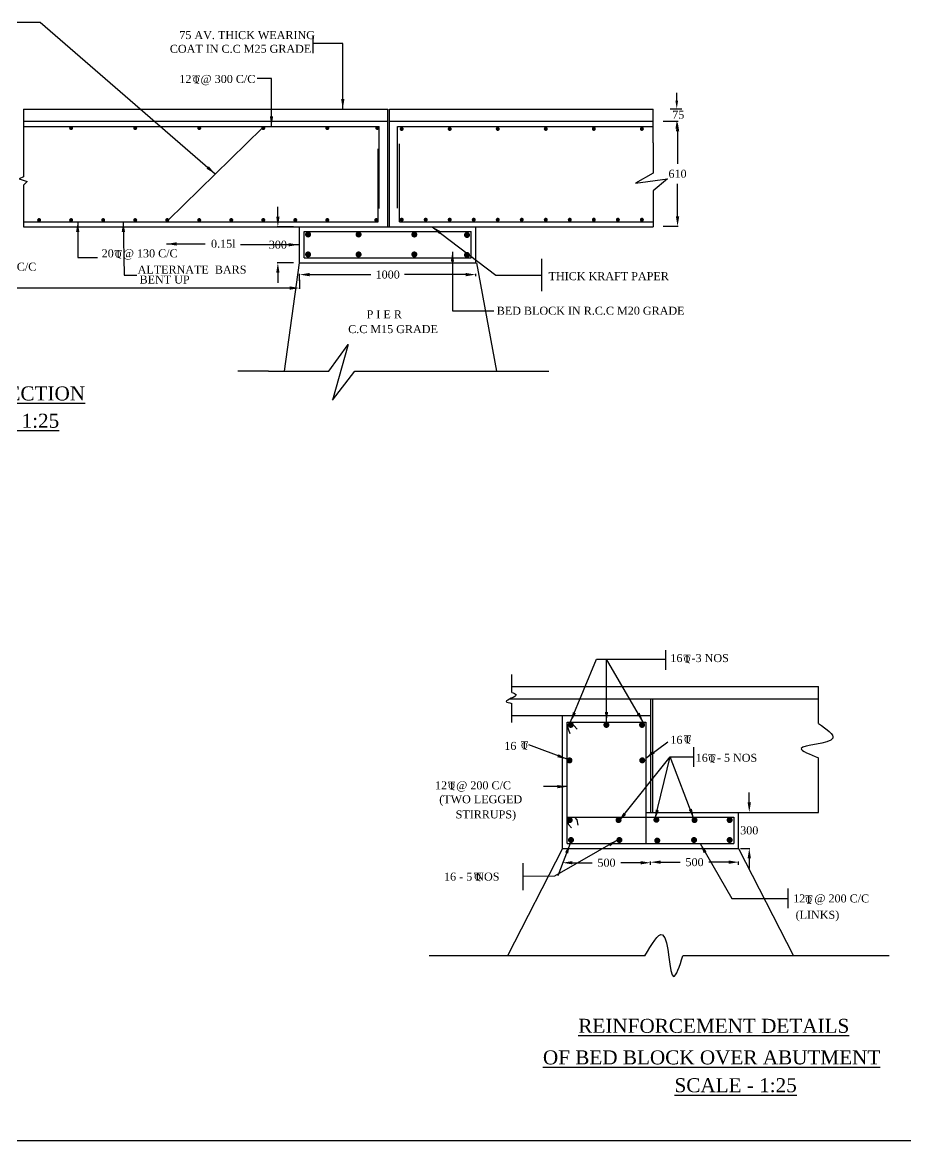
# Model space of a CAD drawing. Header units: millimetres. Extents: x 173 to 1182, y 179 to 1915.
# Drawn here: x 456.3 to 677, y 178.6 to 458 of the extents above; entities that cross this region are included whole.
import ezdxf

# ---------------------------------------------------------------- set-up
doc = ezdxf.new("R2010")
doc.units = ezdxf.units.MM
doc.styles.add('ROMANS', font='romans')
doc.styles.get("Standard").update_dxf_attribs({"font": 'times.ttf'})
doc.styles.add('TIMES NEW ROMAN', font='times.ttf')
doc.dimstyles.new('ISO-25', dxfattribs={"dimtxt": 2.5, "dimasz": 2.5, "dimexe": 1.25, "dimexo": 0.625, "dimtad": 0, "dimtih": 1, "dimtoh": 1, "dimlfac": 100, "dimtxsty": 'TIMES NEW ROMAN', "dimcen": 2.5, "dimadec": 0, "dimazin": 0, "dimtfac": 1, "dimtmove": 0, "dimatfit": 3, "dimfxl": 1, "dimarcsym": 0})
doc.dimstyles.get("Standard").update_dxf_attribs({"dimtxt": 2, "dimasz": 2.5, "dimexe": 0.18, "dimexo": 0.18, "dimgap": 1.5, "dimtad": 0, "dimtih": 1, "dimtoh": 1, "dimdec": 0, "dimlfac": 100, "dimzin": 0, "dimdsep": 46, "dimtxsty": 'ROMANS', "dimcen": 0.09, "dimadec": 0, "dimazin": 0, "dimtfac": 1, "dimtdec": 0, "dimtofl": 0, "dimtmove": 1, "dimatfit": 1, "dimfxl": 1, "dimtolj": 1, "dimtzin": 0, "dimarcsym": 0})

# ---------------------------------------------------------------- blocks, each defined once
blk = doc.blocks.new('*D30')
at = {"color": 0, "lineweight": -2, "transparency": 16777216}
for p, q in [((591.27, 248.16), (591.27, 248.22)), ((593.77, 248.04), (598.68, 248.04)), ((610.77, 248.04), (605.86, 248.04)), ((613.27, 248.16), (613.27, 248.22))]:
    blk.add_line(p, q, dxfattribs=at)
at = {"color": 0, "transparency": 16777216}
for points in [[(593.77, 248.46), (593.77, 247.63), (591.27, 248.04)], [(610.77, 248.46), (610.77, 247.63), (613.27, 248.04)]]:
    blk.add_solid(points, dxfattribs=at)
at = {"layer": 'Defpoints', "color": 0, "transparency": 16777216}
for p in [(591.27, 248.04), (591.27, 247.98), (613.27, 247.98)]:
    blk.add_point(p, dxfattribs=at)
at = {"color": 0, "transparency": 16777216, "insert": (602.27, 248.04), "char_height": 2, "attachment_point": 5}
blk.add_mtext('\\A1;500', dxfattribs=at)
blk = doc.blocks.new('*D31')
at = {"color": 0, "lineweight": -2, "transparency": 16777216}
for p, q in [((525.6, 393.43), (525.6, 395.18)), ((528.1, 395), (543.37, 395)), ((567.1, 395), (551.83, 395)), ((569.6, 394.6), (569.6, 395.18))]:
    blk.add_line(p, q, dxfattribs=at)
at = {"color": 0, "transparency": 16777216}
for points in [[(528.1, 395.42), (528.1, 394.59), (525.6, 395)], [(567.1, 395.42), (567.1, 394.59), (569.6, 395)]]:
    blk.add_solid(points, dxfattribs=at)
at = {"layer": 'Defpoints', "color": 0, "transparency": 16777216}
for p in [(525.6, 395), (569.6, 394.42), (525.6, 393.25)]:
    blk.add_point(p, dxfattribs=at)
at = {"color": 0, "transparency": 16777216, "insert": (547.6, 395), "char_height": 2, "attachment_point": 5}
blk.add_mtext('\\A1;1000', dxfattribs=at)
blk = doc.blocks.new('*D47')
at = {"color": 0, "lineweight": -2, "transparency": 16777216}
for p, q in [((342, 392.87), (342, 391.46)), ((344.5, 391.64), (429.44, 391.64)), ((523.07, 391.64), (438.13, 391.64)), ((525.57, 393.68), (525.57, 391.46))]:
    blk.add_line(p, q, dxfattribs=at)
at = {"color": 0, "transparency": 16777216}
for points in [[(344.5, 392.06), (344.5, 391.22), (342, 391.64)], [(523.07, 392.06), (523.07, 391.22), (525.57, 391.64)]]:
    blk.add_solid(points, dxfattribs=at)
at = {"layer": 'Defpoints', "color": 0, "transparency": 16777216}
for p in [(342, 393.05), (525.57, 393.86), (525.57, 391.64)]:
    blk.add_point(p, dxfattribs=at)
at = {"color": 0, "transparency": 16777216, "insert": (433.78, 391.64), "char_height": 2, "attachment_point": 5}
blk.add_mtext('\\A1;7000', dxfattribs=at)
blk = doc.blocks.new('*D26')
at = {"color": 0, "lineweight": -2, "transparency": 16777216}
for p, q in [((520.16, 409.46), (520.16, 411.96)), ((524.09, 406.96), (519.98, 406.96)), ((524.09, 397.96), (519.98, 397.96)), ((520.16, 395.46), (520.16, 392.96))]:
    blk.add_line(p, q, dxfattribs=at)
at = {"color": 0, "transparency": 16777216}
for points in [[(519.75, 409.46), (520.58, 409.46), (520.16, 406.96)], [(519.75, 395.46), (520.58, 395.46), (520.16, 397.96)]]:
    blk.add_solid(points, dxfattribs=at)
at = {"layer": 'Defpoints', "color": 0, "transparency": 16777216}
for p in [(524.27, 406.96), (520.16, 397.96), (524.27, 397.96)]:
    blk.add_point(p, dxfattribs=at)
at = {"color": 0, "transparency": 16777216, "insert": (520.16, 402.46), "char_height": 2, "attachment_point": 5}
blk.add_mtext('\\A1;300', dxfattribs=at)
blk = doc.blocks.new('*D27')
at = {"color": 0, "lineweight": -2, "transparency": 16777216}
for p, q in [((613.27, 247.53), (613.27, 248.36)), ((615.77, 248.18), (620.68, 248.18)), ((632.77, 248.18), (627.86, 248.18)), ((635.27, 247.53), (635.27, 248.36))]:
    blk.add_line(p, q, dxfattribs=at)
at = {"color": 0, "transparency": 16777216}
for points in [[(615.77, 248.6), (615.77, 247.77), (613.27, 248.18)], [(632.77, 248.6), (632.77, 247.77), (635.27, 248.18)]]:
    blk.add_solid(points, dxfattribs=at)
at = {"layer": 'Defpoints', "color": 0, "transparency": 16777216}
for p in [(613.27, 248.18), (613.27, 247.35), (635.27, 247.35)]:
    blk.add_point(p, dxfattribs=at)
at = {"color": 0, "transparency": 16777216, "insert": (624.27, 248.18), "char_height": 2, "attachment_point": 5}
blk.add_mtext('\\A1;500', dxfattribs=at)
blk = doc.blocks.new('*D28')
at = {"color": 0, "lineweight": -2, "transparency": 16777216}
for p, q in [((637.94, 263.12), (637.94, 265.62)), ((635.74, 260.62), (638.12, 260.62)), ((635.74, 251.62), (638.12, 251.62)), ((637.94, 249.12), (637.94, 246.62))]:
    blk.add_line(p, q, dxfattribs=at)
at = {"color": 0, "transparency": 16777216}
for points in [[(637.52, 263.12), (638.36, 263.12), (637.94, 260.62)], [(637.52, 249.12), (638.36, 249.12), (637.94, 251.62)]]:
    blk.add_solid(points, dxfattribs=at)
at = {"layer": 'Defpoints', "color": 0, "transparency": 16777216}
for p in [(635.56, 260.62), (637.94, 260.62), (635.56, 251.62)]:
    blk.add_point(p, dxfattribs=at)
at = {"color": 0, "transparency": 16777216, "insert": (637.94, 256.12), "char_height": 2, "attachment_point": 5}
blk.add_mtext('\\A1;300', dxfattribs=at)
blk = doc.blocks.new('*D29')
at = {"color": 0, "lineweight": -2, "transparency": 16777216}
for p, q in [((616.39, 433.31), (620.2, 433.31)), ((620.02, 430.81), (620.02, 422.71)), ((620.02, 409.57), (620.02, 417.67)), ((616.39, 407.07), (620.2, 407.07))]:
    blk.add_line(p, q, dxfattribs=at)
at = {"color": 0, "transparency": 16777216}
for points in [[(619.61, 430.81), (620.44, 430.81), (620.02, 433.31)], [(619.61, 409.57), (620.44, 409.57), (620.02, 407.07)]]:
    blk.add_solid(points, dxfattribs=at)
at = {"layer": 'Defpoints', "color": 0, "transparency": 16777216}
for p in [(616.21, 433.31), (616.21, 407.07), (620.02, 407.07)]:
    blk.add_point(p, dxfattribs=at)
at = {"color": 0, "transparency": 16777216, "insert": (620.02, 420.19), "char_height": 2, "attachment_point": 5}
blk.add_mtext('\\A1;610', dxfattribs=at)

msp = doc.modelspace()

# ---------------------------------------------------------------- linework, layer by layer
for p, q in [((528.92671, 454.73323), (528.92671, 450.29969)), ((619.82243, 438.42872), (619.82243, 440.42872)), ((456.59693, 436.36258), (547.60088, 436.36258)), ((456.59693, 436.36258), (456.59693, 419.45892)), ((547.60088, 406.96258), (547.60088, 436.36258)), ((548.08088, 436.36258), (613.95674, 436.36258)), ((548.08088, 406.96258), (548.08088, 436.36258)), ((613.95674, 427.96258), (613.95674, 436.36258)), ((618.14532, 436.42872), (621.07243, 436.42872)), ((456.59693, 433.36258), (547.60088, 433.36258)), ((548.08088, 433.36258), (613.95674, 433.36258)), ((456.59693, 432.01614), (545.51251, 432.01614)), ((492.76545, 408.63028), (516.26545, 431.6187)), ((545.51251, 411.54182), (545.51251, 432.01614)), ((550.08088, 432.01614), (613.95674, 432.01614)), ((550.08088, 411.61783), (550.08088, 432.01614)), ((550.52847, 420.44258), (550.52847, 427.66432)), ((613.95674, 427.96258), (613.95674, 420.36292)), ((545.21364, 420.44258), (545.21364, 426.39414)), ((456.59693, 419.45892), (455.4949, 418.93267)), ((545.21364, 408.16258), (545.21364, 420.44258)), ((550.52847, 408.16258), (550.52847, 420.44258)), ((613.95674, 420.36292), (609.53821, 417.84753)), ((455.4949, 418.93267), (457.52288, 418.23102)), ((457.52288, 418.23102), (456.59693, 417.35395)), ((456.59693, 417.35395), (456.59693, 406.96258)), ((609.53821, 417.84753), (617.51336, 418.89561)), ((617.51336, 418.89561), (613.95674, 415.96099)), ((613.95674, 415.96099), (613.95674, 406.96258)), ((456.59693, 408.16258), (545.21364, 408.16258)), ((550.52847, 408.16258), (613.95674, 408.16258)), ((456.59693, 406.96258), (613.95674, 406.96258)), ((525.56679, 397.96258), (525.56679, 406.96258)), ((526.76679, 405.76258), (568.42022, 405.76258)), ((526.76679, 399.16258), (526.76679, 405.76258)), ((568.42022, 399.16258), (568.42022, 405.76258)), ((569.62022, 397.96258), (569.62022, 406.96258)), ((525.52352, 397.96258), (521.77186, 370.86279)), ((525.60088, 397.96258), (569.60088, 397.96258)), ((526.76679, 399.16258), (568.42022, 399.16258)), ((569.75396, 397.96258), (574.7467, 370.86279)), ((586.14021, 390.85287), (586.14021, 398.96512)), ((532.85551, 370.86279), (537.73053, 377.57368)), ((537.73053, 377.57368), (533.83052, 363.62062)), ((517.84088, 370.86279), (510.17643, 370.86279)), ((517.84088, 370.86279), (532.85551, 370.86279)), ((533.83052, 363.62062), (539.35553, 370.86279)), ((539.35553, 370.86279), (577.84088, 370.86279)), ((577.84088, 370.86279), (587.82636, 370.86279)), ((617.07203, 296.22903), (617.07203, 301.17085)), ((578.60066, 290.59481), (578.60066, 295.07355)), ((578.60066, 292.11103), (655.25801, 292.11103)), ((655.25801, 282.83389), (655.25801, 292.11103)), ((578.1926, 289.00039), (655.25801, 289.00039)), ((578.60066, 283.07536), (578.60066, 287.87018)), ((613.2734, 289.00039), (613.2734, 260.62259)), ((613.79003, 289.00039), (613.79003, 260.62259)), ((578.60066, 284.85287), (613.2734, 284.85287)), ((591.25468, 251.62259), (591.25468, 284.85287)), ((592.38349, 282.37629), (593.10349, 280.32291)), ((592.46574, 283.19607), (612.0734, 283.19607)), ((592.46574, 252.82259), (592.46574, 283.19607)), ((593.3052, 283.20973), (594.942, 281.41246)), ((612.0734, 283.19607), (612.0734, 252.82259)), ((624.08959, 271.99875), (624.08959, 276.94057)), ((618.15298, 274.46966), (624.08959, 274.46966)), ((655.25801, 260.62259), (655.25801, 274.27253)), ((591.26574, 251.62259), (591.26574, 260.62259)), ((612.0734, 260.62259), (655.25801, 260.62259)), ((635.24213, 251.62259), (635.24213, 260.62259)), ((592.46574, 259.42259), (634.04213, 259.42259)), ((592.46574, 258.59356), (592.77578, 257.58953)), ((592.77578, 257.58953), (593.53248, 256.74663)), ((594.26436, 259.42259), (594.8846, 258.74231)), ((594.8846, 258.74231), (595.07067, 257.44078)), ((634.04213, 259.42259), (634.04213, 252.82259)), ((591.26574, 251.62259), (577.55227, 224.76255)), ((591.25468, 251.62259), (635.24213, 251.62259)), ((592.46574, 252.82259), (634.04213, 252.82259)), ((635.24213, 251.62259), (648.9556, 224.76255)), ((581.37002, 247.92986), (581.37002, 241.2043)), ((647.63038, 236.65096), (647.63038, 241.59278)), ((633.54421, 239.12187), (647.63038, 239.12187)), ((611.86663, 224.76255), (557.93053, 224.76255)), ((672.85422, 224.76255), (621.36314, 224.76255)), ((173.25993, 178.60179), (1063.25993, 178.60179))]:
    msp.add_line(p, q)
for points, const_width in [([(468.26545, 431.6187, 1), (468.76545, 431.6187, 1)], 0.5), ([(484.26545, 431.6187, 1), (484.76545, 431.6187, 1)], 0.5), ([(500.26545, 431.6187, 1), (500.76545, 431.6187, 1)], 0.5), ([(516.26545, 431.6187, 1), (516.76545, 431.6187, 1)], 0.5), ([(532.26545, 431.6187, 1), (532.76545, 431.6187, 1)], 0.5), ([(544.75568, 431.63456, 1), (545.25568, 431.63456, 1)], 0.5), ([(550.85415, 431.39995, 1), (551.35415, 431.39995, 1)], 0.5), ([(562.85415, 431.39995, 1), (563.35415, 431.39995, 1)], 0.5), ([(574.85415, 431.39995, 1), (575.35415, 431.39995, 1)], 0.5), ([(586.85415, 431.39995, 1), (587.35415, 431.39995, 1)], 0.5), ([(598.85415, 431.39995, 1), (599.35415, 431.39995, 1)], 0.5), ([(610.85415, 431.39995, 1), (611.35415, 431.39995, 1)], 0.5), ([(460.26545, 408.63028, 1), (460.76545, 408.63028, 1)], 0.5), ([(468.26545, 408.63028, 1), (468.76545, 408.63028, 1)], 0.5), ([(476.26545, 408.63028, 1), (476.76545, 408.63028, 1)], 0.5), ([(484.26545, 408.63028, 1), (484.76545, 408.63028, 1)], 0.5), ([(492.26545, 408.63028, 1), (492.76545, 408.63028, 1)], 0.5), ([(500.26545, 408.63028, 1), (500.76545, 408.63028, 1)], 0.5), ([(508.26545, 408.63028, 1), (508.76545, 408.63028, 1)], 0.5), ([(516.26545, 408.63028, 1), (516.76545, 408.63028, 1)], 0.5), ([(524.26545, 408.63028, 1), (524.76545, 408.63028, 1)], 0.5), ([(532.26545, 408.63028, 1), (532.76545, 408.63028, 1)], 0.5), ([(544.50058, 408.63028, 1), (545.00058, 408.63028, 1)], 0.5), ([(550.85415, 408.71661, 1), (551.35415, 408.71661, 1)], 0.5), ([(556.85415, 408.71661, 1), (557.35415, 408.71661, 1)], 0.5), ([(562.85415, 408.71661, 1), (563.35415, 408.71661, 1)], 0.5), ([(568.85415, 408.71661, 1), (569.35415, 408.71661, 1)], 0.5), ([(574.85415, 408.71661, 1), (575.35415, 408.71661, 1)], 0.5), ([(580.85415, 408.71661, 1), (581.35415, 408.71661, 1)], 0.5), ([(586.85415, 408.71661, 1), (587.35415, 408.71661, 1)], 0.5), ([(592.85415, 408.71661, 1), (593.35415, 408.71661, 1)], 0.5), ([(598.85415, 408.71661, 1), (599.35415, 408.71661, 1)], 0.5), ([(604.85415, 408.71661, 1), (605.35415, 408.71661, 1)], 0.5), ([(610.85415, 408.71661, 1), (611.35415, 408.71661, 1)], 0.5), ([(527.33694, 405.01967, 1), (528.08694, 405.01967, 1)], 0.75), ([(539.95772, 405.01967, 1), (540.70772, 405.01967, 1)], 0.75), ([(553.88186, 405.01967, 1), (554.63186, 405.01967, 1)], 0.75), ([(567.03731, 404.90417, 1), (567.78731, 404.90417, 1)], 0.75), ([(527.33694, 400.04205, 1), (528.08694, 400.04205, 1)], 0.75), ([(539.95772, 400.04205, 1), (540.70772, 400.04205, 1)], 0.75), ([(553.88186, 400.04205, 1), (554.63186, 400.04205, 1)], 0.75), ([(567.03731, 399.92656, 1), (567.78731, 399.92656, 1)], 0.75), ([(592.95364, 282.48467, 1), (593.70364, 282.48467, 1)], 0.75), ([(601.86205, 282.48467, 1), (602.61205, 282.48467, 1)], 0.75), ([(610.7806, 282.48467, 1), (611.5306, 282.48467, 1)], 0.75), ([(592.64717, 273.62515, 1), (593.39717, 273.62515, 1)], 0.75), ([(610.82424, 273.62515, 1), (611.57424, 273.62515, 1)], 0.75), ([(592.70799, 258.70195, 1), (593.45799, 258.70195, 1)], 0.75), ([(604.90048, 258.70195, 1), (605.65048, 258.70195, 1)], 0.75), ([(614.35928, 258.78847, 1), (615.10928, 258.78847, 1)], 0.75), ([(623.88261, 258.70195, 1), (624.63261, 258.70195, 1)], 0.75), ([(632.65922, 258.70195, 1), (633.40922, 258.70195, 1)], 0.75), ([(593.03589, 253.72433, 1), (593.78589, 253.72433, 1)], 0.75), ([(605.11908, 253.72433, 1), (605.86908, 253.72433, 1)], 0.75), ([(614.57788, 253.57259, 1), (615.32788, 253.57259, 1)], 0.75), ([(623.77331, 253.72433, 1), (624.52331, 253.72433, 1)], 0.75), ([(632.65922, 253.72433, 1), (633.40922, 253.72433, 1)], 0.75)]:
    msp.add_lwpolyline(points, format="xyb", close=True, dxfattribs=dict(const_width=const_width))
for points in [[(578.60066, 290.59481), (579.67164, 290.0151), (577.2344, 288.33395), (578.60066, 287.87018)], [(655.25801, 282.83389), (658.8018, 279.13168), (650.92664, 276.58641), (655.25801, 274.27253)], [(611.86663, 224.76255), (616.26746, 230.01332), (619.04692, 219.60084), (621.36314, 224.76255)]]:
    msp.add_spline(points, degree=3)
for points in [[(619.4891, 438.42872), (620.15577, 438.42872), (619.82243, 436.42872)], [(619.4891, 431.42872), (620.15577, 431.42872), (619.82243, 433.42872)]]:
    msp.add_solid(points)

# ---------------------------------------------------------------- texts
for s, height, p in [('75 AV. THICK WEARING', 2, (495.54282, 453.85145)), ('COAT IN C.C M25 GRADE', 2, (493.17485, 450.42288)), ('12   @ 300 C/C', 2, (495.55219, 442.88564)), ('T ', 2, (498.81269, 442.80905)), ('Q', 1.5, (498.9148, 443.03345)), ('20   @ 130 C/C', 2, (476.13632, 399.30756)), ('T ', 2, (479.34755, 399.13241)), ('Q', 1.5, (479.44966, 399.3568)), ('12   @ 150 C/C', 2, (440.83045, 395.97949)), ('ALTERNATE  BARS', 2, (485.12384, 395.24793)), (' BENT UP', 2, (484.86221, 392.76486)), ('THICK KRAFT PAPER ', 2, (587.79864, 393.61103)), ('P I E R', 2, (542.33926, 384.08175)), ('BED BLOCK IN R.C.C M20 GRADE', 2, (574.85034, 384.97786)), ('C.C M15 GRADE', 2, (537.73053, 380.38082)), ('%%ULONGITUDINAL SECTION', 3.5, (408.42273, 363.55751)), ('%%USCALE - 1:25', 3.5, (434.98872, 356.73868)), ('16   -3 NOS', 2, (618.23388, 298.17917)), ('T ', 2, (621.45536, 298.01934)), ('Q', 1.5, (621.55747, 298.24374)), ('16  ', 2, (618.23389, 277.75325)), ('T ', 2, (621.55672, 277.85932)), ('Q', 1.5, (621.65883, 278.08372)), ('16   ', 2, (576.72958, 276.24022)), ('T ', 2, (580.8236, 276.34629)), ('Q', 1.5, (580.92571, 276.57069)), ('16   - 5 NOS ', 2, (624.56942, 273.26678)), ('T ', 2, (627.66475, 273.10235)), ('Q', 1.5, (627.76686, 273.32674)), ('12   @ 200 C/C', 2, (559.42287, 266.37915)), ('T ', 2, (562.65014, 266.30729)), ('Q', 1.5, (562.75225, 266.53169)), ('(TWO LEGGED', 2, (560.4832, 262.89918)), ('STIRRUPS)', 2, (564.57304, 259.11661)), ('16 - 5 NOS ', 2, (561.68193, 243.57848)), ('T ', 2, (569.12992, 243.5669)), ('Q', 1.5, (569.23203, 243.7913)), ('12   @ 200 C/C', 2, (648.91029, 238.12365)), ('T ', 2, (651.86098, 237.85509)), ('Q', 1.5, (651.96309, 238.07949)), ('(LINKS)', 2, (649.51619, 234.03846)), ('%%UREINFORCEMENT DETAILS', 3.5, (595.23016, 205.53995)), ('%%UOF BED BLOCK OVER ABUTMENT', 3.5, (586.38582, 197.65601)), ('%%USCALE - 1:25', 3.5, (619.26002, 190.70271))]:
    msp.add_text(s, height=height).set_placement(p)
at = {"char_height": 2, "attachment_point": 5}
for s, insert in [('\\A1;75', (620.19544, 434.94694)), ('0.15l', (506.52103, 402.70307))]:
    msp.add_mtext(s, dxfattribs=dict(at, insert=insert))

# ---------------------------------------------------------------- dimensions: what is measured, and where the dimension line sits
for base, p1, p2, text, picture, middle in [((620.02235, 407.06835), (616.2096, 433.31338), (616.2096, 407.06835), '610', '*D29', (620.02235, 420.19086)), ((520.16352, 397.96258), (524.26883, 406.96258), (524.26883, 397.96258), '300', '*D26', (520.16352, 402.46258)), ((637.93965, 260.62259), (635.56378, 251.62259), (635.56378, 260.62259), '300', '*D28', (637.93965, 256.12259))]:
    dim = msp.add_linear_dim(base=base, p1=p1, p2=p2, angle=90, text=text, dimstyle='Standard', override={"dimscale": 1, "dimtxsty": 'Standard'})
    dim.commit()
    dim.dimension.update_dxf_attribs({"geometry": picture, "text_midpoint": middle})
for base, p1, p2, text, picture, middle in [((525.60088, 395.00338), (569.60088, 394.41998), (525.60088, 393.25318), '1000', '*D31', (547.60088, 395.00338)), ((525.56679, 391.64136), (341.99715, 393.05474), (525.56679, 393.86447), '7000', '*D47', (433.78197, 391.64136)), ((591.2734, 248.04475), (613.2734, 247.97744), (591.2734, 247.97744), '500', '*D30', (602.2734, 248.04475)), ((613.2734, 248.18321), (635.2734, 247.35244), (613.2734, 247.35244), '500', '*D27', (624.2734, 248.18321))]:
    dim = msp.add_linear_dim(base=base, p1=p1, p2=p2, text=text, dimstyle='Standard', override={"dimscale": 1, "dimtxsty": 'Standard'})
    dim.commit()
    dim.dimension.update_dxf_attribs({"geometry": picture, "text_midpoint": middle})

# ---------------------------------------------------------------- leaders
for points, dimstyle, override in [([(504.51545, 420.12449), (460.77202, 458.02922), (438.05451, 458.02922)], 'ISO-25', {"dimgap": 0.625, "dimtad": 0}), ([(536.37787, 436.36258), (536.37787, 452.76709), (528.89588, 452.76709)], 'Standard', {"dimscale": 1, "dimtxsty": 'Standard'}), ([(518.57501, 432.01614), (518.57501, 444.03643), (515.00844, 444.03643)], 'Standard', {"dimscale": 1, "dimtxsty": 'Standard'}), ([(470.1597, 408.16258), (470.1597, 399.26773), (475.11897, 399.26773)], 'Standard', {"dimscale": 1, "dimtxsty": 'Standard'}), ([(481.53037, 408.16258), (481.73405, 394.8859), (484.90357, 394.8859)], 'ISO-25', {"dimgap": 0.625, "dimtad": 0}), ([(558.7364, 406.96258), (574.59755, 394.87419), (586.14021, 394.87419)], 'Standard', {"dimscale": 1, "dimtxsty": 'Standard'}), ([(492.37974, 402.66045), (502.00932, 402.66045)], 'ISO-25', {"dimgap": 0.625, "dimtad": 0}), ([(525.34704, 402.46258), (510.79756, 402.46258)], 'ISO-25', {"dimgap": 0.625, "dimtad": 0}), ([(563.77624, 400.70175), (563.77624, 385.98022), (574.14394, 385.98022)], 'Standard', {"dimscale": 1, "dimtxsty": 'Standard'}), ([(593.3052, 283.20973), (599.76957, 298.93268), (602.26957, 298.93268)], 'Standard', {"dimscale": 1, "dimtxsty": 'Standard'}), ([(602.26957, 283.19607), (602.26957, 298.93268), (617.07203, 298.93268)], 'Standard', {"dimscale": 1, "dimtxsty": 'Standard'}), ([(611.44971, 283.19607), (602.26957, 298.93268)], 'Standard', {"dimscale": 1, "dimtxsty": 'Standard'}), ([(592.46574, 273.896), (582.90204, 277.52728)], 'Standard', {"dimscale": 1, "dimtxsty": 'Standard'}), ([(612.0734, 274.19861), (617.57085, 278.28379)], 'Standard', {"dimscale": 1, "dimtxsty": 'Standard'}), ([(605.27548, 258.32695), (618.15298, 274.46966)], 'Standard', {"dimscale": 1, "dimtxsty": 'Standard'}), ([(614.35928, 258.78847), (618.15298, 274.46966)], 'Standard', {"dimscale": 1, "dimtxsty": 'Standard'}), ([(624.12222, 259.05166), (618.15298, 274.46966)], 'Standard', {"dimscale": 1, "dimtxsty": 'Standard'}), ([(592.50484, 267.05724), (586.50498, 267.05724)], 'Standard', {"dimscale": 1, "dimtxsty": 'Standard'}), ([(605.11908, 253.72433), (589.25282, 244.6491), (581.37002, 244.56708)], 'Standard', {"dimscale": 1, "dimtxsty": 'Standard'}), ([(593.19422, 252.82259), (590.11625, 244.7956)], 'Standard', {"dimscale": 1, "dimtxsty": 'Standard'}), ([(625.66906, 252.82259), (633.54421, 239.12187)], 'Standard', {"dimscale": 1, "dimtxsty": 'Standard'})]:
    msp.add_leader(points, dimstyle=dimstyle, override=override)

doc.saveas('drawing.dxf')
